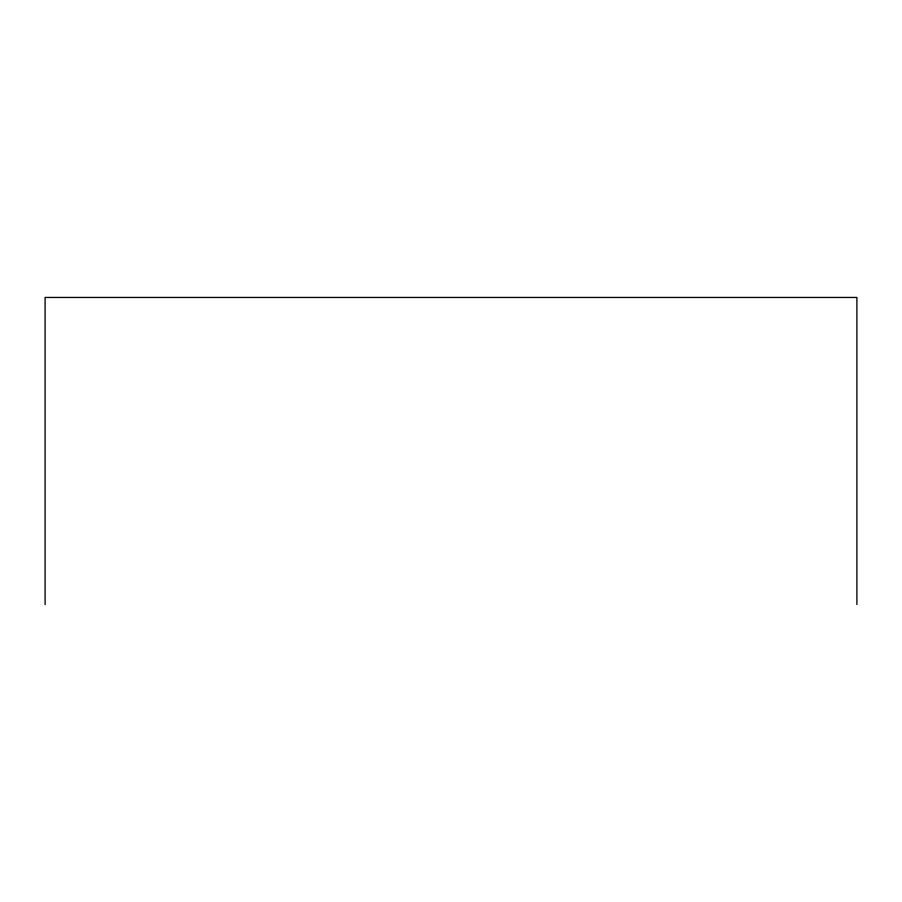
<?xml version="1.0" encoding="UTF-8"?>
<svg xmlns="http://www.w3.org/2000/svg" width="902" height="902" viewBox="0 0 902 902"><rect width="100%" height="100%" fill="white"/><g stroke="black" fill="none" stroke-linecap="round" stroke-linejoin="round"><path stroke-width="1.35" d="M856.9 604.543L856.9 297.457L45.1 297.457L45.1 604.543"/></g></svg>
